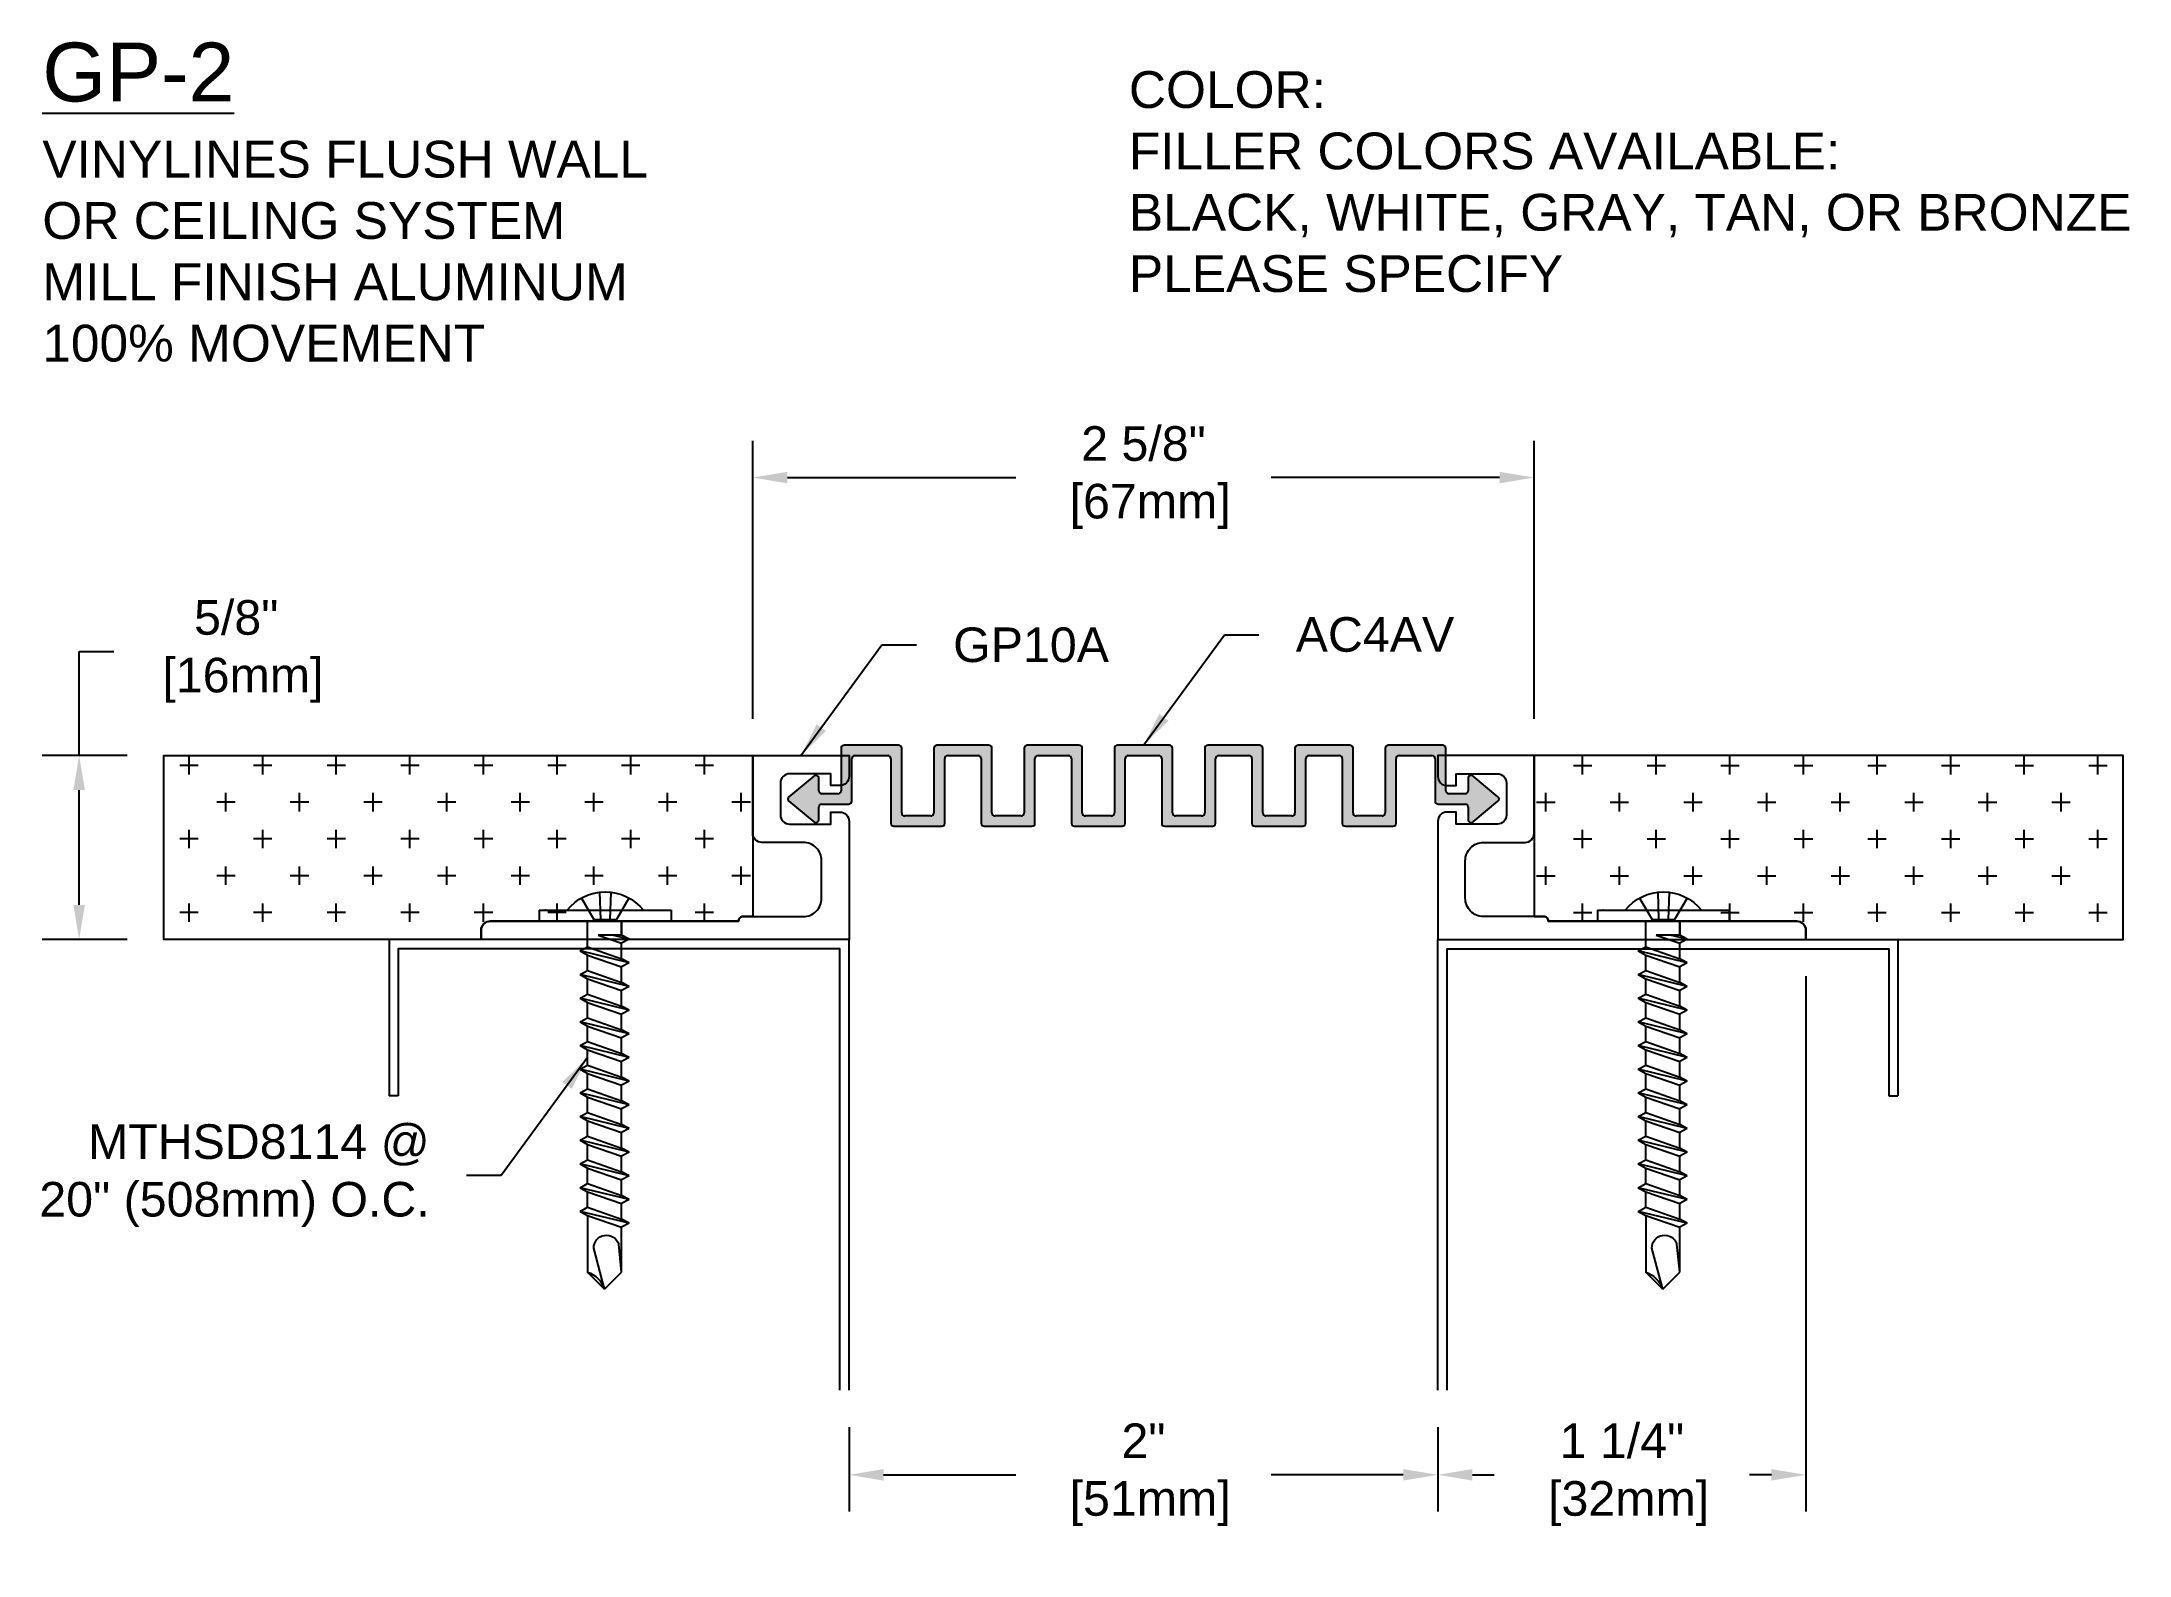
# Model space of a CAD drawing. Header units: inches. Extents: x 2.55 to 9.64, y 3.07 to 8.21.
import ezdxf

# ---------------------------------------------------------------- set-up
doc = ezdxf.new("R2010")
doc.units = ezdxf.units.IN
doc.header["$MEASUREMENT"] = 0
doc.linetypes.add('HIDDEN2', pattern=[0.1875, 0.125, -0.0625])
for name, color, linetype in [('Anchors', 4, 'Continuous'), ('Conditions', 1, 'Continuous'), ('Dimensions', 3, 'Continuous'), ('Fillers', 2, 'Continuous'), ('Metals', 7, 'Continuous'), ('Text', 2, 'Continuous')]:
    doc.layers.add(name, color=color, linetype=linetype)
doc.styles.add('ARIAL', font='arial.ttf')
doc.dimstyles.new('ARIAL', dxfattribs={"dimtxt": 0.1175, "dimasz": 0.1175, "dimexe": 0.125, "dimexo": 0.125, "dimgap": 0.125, "dimtad": 0, "dimtih": 1, "dimtoh": 1, "dimdec": 4, "dimzin": 0, "dimdsep": 46, "dimlunit": 4, "dimtxsty": 'ARIAL', "dimcen": 0.09, "dimadec": 0, "dimazin": 0, "dimtfac": 1, "dimtdec": 4, "dimtofl": 0, "dimtmove": 0, "dimatfit": 3, "dimfxl": 0, "dimfrac": 2, "dimtolj": 1, "dimtzin": 0, "dimarcsym": 0})

# ---------------------------------------------------------------- blocks, each defined once
blk = doc.blocks.new('*D0')
at = {"layer": 'Defpoints', "color": 0}
for p in [(5.2897, 3.6272), (7.2897, 3.6272), (7.2897, 3.3399)]:
    blk.add_point(p, dxfattribs=at)
at = {"layer": 'Dimensions', "color": 0, "lineweight": -2}
for p, q in [((5.2897, 3.5022), (5.2897, 3.2149)), ((7.2897, 3.5022), (7.2897, 3.2149)), ((5.4072, 3.3399), (5.8563, 3.3399)), ((7.1722, 3.3399), (6.723, 3.3399))]:
    blk.add_line(p, q, dxfattribs=at)
at = {"layer": 'Dimensions', "color": 0}
for points in [[(5.4072, 3.3595), (5.4072, 3.3203), (5.2897, 3.3399)], [(7.1722, 3.3595), (7.1722, 3.3203), (7.2897, 3.3399)]]:
    blk.add_solid(points, dxfattribs=at)
at = {"layer": 'Dimensions', "color": 0, "insert": (6.2897, 3.3399), "char_height": 0.1175, "attachment_point": 5, "style": 'ARIAL'}
blk.add_mtext('\\A1;2"\\P [51mm]', dxfattribs=at)
blk = doc.blocks.new('*D1')
at = {"layer": 'Defpoints', "color": 0}
for p in [(2.6747, 5.7835), (2.9627, 5.7835), (2.9627, 5.1585)]:
    blk.add_point(p, dxfattribs=at)
at = {"layer": 'Dimensions', "color": 0, "lineweight": -2}
for p, q in [((2.6747, 5.7835), (2.6747, 6.1371)), ((2.6747, 6.1371), (2.7922, 6.1371)), ((2.8377, 5.7835), (2.5497, 5.7835)), ((2.6747, 5.276), (2.6747, 5.666)), ((2.8377, 5.1585), (2.5497, 5.1585))]:
    blk.add_line(p, q, dxfattribs=at)
at = {"layer": 'Dimensions', "color": 0}
for points in [[(2.6551, 5.666), (2.6943, 5.666), (2.6747, 5.7835)], [(2.6551, 5.276), (2.6943, 5.276), (2.6747, 5.1585)]]:
    blk.add_solid(points, dxfattribs=at)
at = {"layer": 'Dimensions', "color": 0, "insert": (3.2083, 6.1371), "char_height": 0.1175, "attachment_point": 5, "style": 'ARIAL'}
blk.add_mtext('\\A1;5/8"\\P [16mm]', dxfattribs=at)
blk = doc.blocks.new('MTLSTD')
at = {"layer": 'Conditions'}
for points in [[(5.1822, 2.8099), (5.1822, 4.3412), (3.6197, 4.3412), (3.6197, 3.8099)], [(5.1509, 2.8099), (5.1509, 4.3099), (3.6509, 4.3099), (3.6509, 3.8099)], [(3.6509, 3.8099), (3.6197, 3.8099)]]:
    blk.add_lwpolyline(points, dxfattribs=at)
blk = doc.blocks.new('*D3')
at = {"layer": 'Defpoints', "color": 0}
for p in [(7.6167, 6.728), (4.9627, 5.7835), (7.6167, 5.7835)]:
    blk.add_point(p, dxfattribs=at)
at = {"layer": 'Dimensions', "color": 0, "lineweight": -2}
for p, q in [((4.9627, 5.9085), (4.9627, 6.853)), ((7.6167, 5.9085), (7.6167, 6.853)), ((5.0802, 6.728), (5.8563, 6.728)), ((7.4992, 6.728), (6.723, 6.728))]:
    blk.add_line(p, q, dxfattribs=at)
at = {"layer": 'Dimensions', "color": 0}
for points in [[(5.0802, 6.7475), (5.0802, 6.7084), (4.9627, 6.728)], [(7.4992, 6.7475), (7.4992, 6.7084), (7.6167, 6.728)]]:
    blk.add_solid(points, dxfattribs=at)
at = {"layer": 'Dimensions', "color": 0, "insert": (6.2897, 6.728), "char_height": 0.1175, "attachment_point": 5, "style": 'ARIAL'}
blk.add_mtext('\\A1;2 5/8"\\P [67mm]', dxfattribs=at)
blk = doc.blocks.new('gp10')
blk.add_lwpolyline([(-0.1114, 0.4395, -0.414214), (-0.0804, 0.4085), (-0.0804, 0.2995, -0.414214), (-0.1114, 0.2685), (-0.2514, 0.2685), (-0.2514, 0.3095), (-0.2824, 0.3095, 0.414214), (-0.3134, 0.2785), (-0.3134, -0.1235), (0.9366, -0.1235), (0.9366, -0.0925, 0.414214), (0.9056, -0.0615), (0.0616, -0.0615), (0.0616, -0.0605, 0.414214), (0.0466, -0.0455), (-0.1584, -0.0455, -0.414214), (-0.2204, 0.0165), (-0.2204, 0.1445, -0.414214), (-0.1584, 0.2065), (-0.0174, 0.2065, 0.414214), (0.0136, 0.2375), (0.0136, 0.5015), (-0.3134, 0.5015), (-0.3134, 0.4305, 0.414214), (-0.2824, 0.3995), (-0.2514, 0.3995), (-0.2514, 0.4395)], format="xyb", close=True)
blk = doc.blocks.new('*D5')
at = {"layer": 'Defpoints', "color": 0}
for p in [(8.5397, 5.1585), (7.2897, 3.6272), (8.5397, 3.3399)]:
    blk.add_point(p, dxfattribs=at)
at = {"layer": 'Dimensions', "color": 0, "lineweight": -2}
for p, q in [((8.5397, 5.0335), (8.5397, 3.2149)), ((7.2897, 3.5022), (7.2897, 3.2149)), ((7.4072, 3.3399), (7.4813, 3.3399)), ((8.4222, 3.3399), (8.348, 3.3399))]:
    blk.add_line(p, q, dxfattribs=at)
at = {"layer": 'Dimensions', "color": 0}
for points in [[(7.4072, 3.3595), (7.4072, 3.3203), (7.2897, 3.3399)], [(8.4222, 3.3595), (8.4222, 3.3203), (8.5397, 3.3399)]]:
    blk.add_solid(points, dxfattribs=at)
at = {"layer": 'Dimensions', "color": 0, "insert": (7.9147, 3.3399), "char_height": 0.1175, "attachment_point": 5, "style": 'ARIAL'}
blk.add_mtext('\\A1;1 1/4"\\P [32mm]', dxfattribs=at)
blk = doc.blocks.new('AC4AV')
blk.add_hatch(color=256).paths.add_polyline_path([(-0.198, 0.23, -0.414214), (-0.188, 0.24), (-0.104, 0.24, -0.414214), (-0.094, 0.23), (-0.094, 0.01, 0.414214), (-0.084, 0), (0.084, 0, 0.414214), (0.094, 0.01), (0.094, 0.23, -0.414214), (0.104, 0.24), (0.188, 0.24, -0.414214), (0.198, 0.23), (0.198, 0.01, 0.414214), (0.208, 0), (0.376, 0, 0.414214), (0.386, 0.01), (0.386, 0.23, -0.414214), (0.396, 0.24), (0.48, 0.24, -0.414214), (0.49, 0.23), (0.49, 0.01, 0.414214), (0.5, 0), (0.668, 0, 0.414214), (0.678, 0.01), (0.678, 0.23, -0.414214), (0.688, 0.24), (0.772, 0.24, -0.414214), (0.782, 0.23), (0.782, 0.01, 0.414214), (0.792, 0), (0.9682, 0, 0.414214), (0.9782, 0.01), (0.9782, 0.155, -0.414214), (0.9882, 0.165), (1.0402, 0.165, -0.414214), (1.0502, 0.155), (1.0502, 0.1121, 0.645559), (1.0668, 0.1046), (1.1467, 0.175, 0.451743), (1.1467, 0.19), (1.0668, 0.2604, 0.645559), (1.0502, 0.2529), (1.0502, 0.21, -0.414214), (1.0402, 0.2), (0.9532, 0.2, 0.414214), (0.9432, 0.19), (0.9432, 0.045, -0.414214), (0.9332, 0.035), (0.827, 0.035, -0.414214), (0.817, 0.045), (0.817, 0.265, 0.414214), (0.807, 0.275), (0.653, 0.275, 0.414214), (0.643, 0.265), (0.643, 0.045, -0.414214), (0.633, 0.035), (0.535, 0.035, -0.414214), (0.525, 0.045), (0.525, 0.265, 0.414214), (0.515, 0.275), (0.361, 0.275, 0.414214), (0.351, 0.265), (0.351, 0.045, -0.414214), (0.341, 0.035), (0.243, 0.035, -0.414214), (0.233, 0.045), (0.233, 0.265, 0.414214), (0.223, 0.275), (0.069, 0.275, 0.414214), (0.059, 0.265), (0.059, 0.045, -0.414214), (0.049, 0.035), (-0.049, 0.035, -0.414214), (-0.059, 0.045), (-0.059, 0.265, 0.414214), (-0.069, 0.275), (-0.223, 0.275, 0.414214), (-0.233, 0.265), (-0.233, 0.045, -0.414214), (-0.243, 0.035), (-0.341, 0.035, -0.414214), (-0.351, 0.045), (-0.351, 0.265, 0.414214), (-0.361, 0.275), (-0.515, 0.275, 0.414214), (-0.525, 0.265), (-0.525, 0.045, -0.414214), (-0.535, 0.035), (-0.633, 0.035, -0.414214), (-0.643, 0.045), (-0.643, 0.265, 0.414214), (-0.653, 0.275), (-0.807, 0.275, 0.414214), (-0.817, 0.265), (-0.817, 0.045, -0.414214), (-0.827, 0.035), (-0.9332, 0.035, -0.414214), (-0.9432, 0.045), (-0.9432, 0.19, 0.414214), (-0.9532, 0.2), (-1.0402, 0.2, -0.414214), (-1.0502, 0.21), (-1.0502, 0.2529, 0.645559), (-1.0668, 0.2604), (-1.1467, 0.19, 0.451743), (-1.1467, 0.175), (-1.0668, 0.1046, 0.645559), (-1.0502, 0.1121), (-1.0502, 0.155, -0.414214), (-1.0402, 0.165), (-0.9882, 0.165, -0.414214), (-0.9782, 0.155), (-0.9782, 0.01, 0.414214), (-0.9682, 0), (-0.792, 0, 0.414214), (-0.782, 0.01), (-0.782, 0.23, -0.414214), (-0.772, 0.24), (-0.688, 0.24, -0.414214), (-0.678, 0.23), (-0.678, 0.01, 0.414214), (-0.668, 0), (-0.5, 0, 0.414214), (-0.49, 0.01), (-0.49, 0.23, -0.414214), (-0.48, 0.24), (-0.396, 0.24, -0.414214), (-0.386, 0.23), (-0.386, 0.01, 0.414214), (-0.376, 0), (-0.208, 0, 0.414214), (-0.198, 0.01)])
blk.add_lwpolyline([(-0.059, 0.265, 0.414214), (-0.069, 0.275), (-0.223, 0.275, 0.414214), (-0.233, 0.265), (-0.233, 0.045, -0.414214), (-0.243, 0.035), (-0.341, 0.035, -0.414214), (-0.351, 0.045), (-0.351, 0.265, 0.414214), (-0.361, 0.275), (-0.515, 0.275, 0.414214), (-0.525, 0.265), (-0.525, 0.045, -0.414214), (-0.535, 0.035), (-0.633, 0.035, -0.414214), (-0.643, 0.045), (-0.643, 0.265, 0.414214), (-0.653, 0.275), (-0.807, 0.275, 0.414214), (-0.817, 0.265), (-0.817, 0.045, -0.414214), (-0.827, 0.035), (-0.9332, 0.035, -0.414214), (-0.9432, 0.045), (-0.9432, 0.19, 0.414214), (-0.9532, 0.2), (-1.0402, 0.2, -0.414214), (-1.0502, 0.21), (-1.0502, 0.2529, 0.645559), (-1.0668, 0.2604), (-1.1467, 0.19, 0.451743), (-1.1467, 0.175), (-1.0668, 0.1046, 0.645559), (-1.0502, 0.1121), (-1.0502, 0.155, -0.414214), (-1.0402, 0.165), (-0.9882, 0.165, -0.414214), (-0.9782, 0.155), (-0.9782, 0.01, 0.414214), (-0.9682, 0), (-0.792, 0, 0.414214), (-0.782, 0.01), (-0.782, 0.23, -0.414214), (-0.772, 0.24), (-0.688, 0.24, -0.414214), (-0.678, 0.23), (-0.678, 0.01, 0.414214), (-0.668, 0), (-0.5, 0, 0.414214), (-0.49, 0.01), (-0.49, 0.23, -0.414214), (-0.48, 0.24), (-0.396, 0.24, -0.414214), (-0.386, 0.23), (-0.386, 0.01, 0.414214), (-0.376, 0), (-0.208, 0, 0.414214), (-0.198, 0.01), (-0.198, 0.23, -0.414214), (-0.188, 0.24), (-0.104, 0.24, -0.414214), (-0.094, 0.23), (-0.094, 0.01, 0.414214), (-0.084, 0), (0.084, 0, 0.414214), (0.094, 0.01), (0.094, 0.23, -0.414214), (0.104, 0.24), (0.188, 0.24, -0.414214), (0.198, 0.23), (0.198, 0.01, 0.414214), (0.208, 0), (0.376, 0, 0.414214), (0.386, 0.01), (0.386, 0.23, -0.414214), (0.396, 0.24), (0.48, 0.24, -0.414214), (0.49, 0.23), (0.49, 0.01, 0.414214), (0.5, 0), (0.668, 0, 0.414214), (0.678, 0.01), (0.678, 0.23, -0.414214), (0.688, 0.24), (0.772, 0.24, -0.414214), (0.782, 0.23), (0.782, 0.01, 0.414214), (0.792, 0), (0.9682, 0, 0.414214), (0.9782, 0.01), (0.9782, 0.155, -0.414214), (0.9882, 0.165), (1.0402, 0.165, -0.414214), (1.0502, 0.155), (1.0502, 0.1121, 0.645559), (1.0668, 0.1046), (1.1467, 0.175, 0.451743), (1.1467, 0.19), (1.0668, 0.2604, 0.645559), (1.0502, 0.2529), (1.0502, 0.21, -0.414214), (1.0402, 0.2), (0.9532, 0.2, 0.414214), (0.9432, 0.19), (0.9432, 0.045, -0.414214), (0.9332, 0.035), (0.827, 0.035, -0.414214), (0.817, 0.045), (0.817, 0.265, 0.414214), (0.807, 0.275), (0.653, 0.275, 0.414214), (0.643, 0.265), (0.643, 0.045, -0.414214), (0.633, 0.035), (0.535, 0.035, -0.414214), (0.525, 0.045), (0.525, 0.265, 0.414214), (0.515, 0.275), (0.361, 0.275, 0.414214), (0.351, 0.265), (0.351, 0.045, -0.414214), (0.341, 0.035), (0.243, 0.035, -0.414214), (0.233, 0.045), (0.233, 0.265, 0.414214), (0.223, 0.275), (0.069, 0.275, 0.414214), (0.059, 0.265), (0.059, 0.045, -0.414214), (0.049, 0.035), (-0.049, 0.035, -0.414214), (-0.059, 0.045)], format="xyb", close=True)
blk = doc.blocks.new('MTHSD8114')
at = {"linetype": 'HIDDEN2'}
for p, q in [((-0.0807, 0.079), (-0.0382, 0.006)), ((-0.0192, 0.0989), (-0.0159, 0.006)), ((0.0192, 0.0989), (0.0159, 0.006)), ((0.0807, 0.079), (0.0382, 0.006)), ((0.0382, 0.006), (-0.0382, 0.006))]:
    blk.add_line(p, q, dxfattribs=at)
for p, q in [((0.224, 0.0375), (-0.224, 0.0375)), ((-0.224, 0.0375), (-0.224, 0)), ((-0.224, 0), (0.224, 0)), ((-0.0559, 0), (0.0559, 0)), ((0.0599, -0.0869), (0.0599, 0)), ((0.224, 0.0375), (0.224, 0)), ((-0.081, -0.0606), (-0.0236, -0.0467)), ((-0.081, -0.0606), (-0.0559, -0.0467)), ((-0.081, -0.0606), (-0.0559, -0.0745)), ((-0.0559, -0.0467), (-0.0559, 0)), ((-0.0559, 0), (-0.0559, -0.0467)), ((0.0241, -0.0467), (-0.0559, -0.0745)), ((-0.0559, -0.0467), (0.0241, -0.0467)), ((-0.081, -0.141), (0.085, -0.1008)), ((-0.081, -0.141), (-0.0559, -0.1271)), ((-0.081, -0.141), (-0.0559, -0.1549)), ((-0.0559, -0.1271), (-0.0559, -0.0745)), ((0.0599, -0.0869), (-0.0559, -0.1271)), ((0.0599, -0.1147), (-0.0559, -0.1549)), ((0.085, -0.1008), (0.0599, -0.0869)), ((0.085, -0.1008), (0.0599, -0.1147)), ((0.0599, -0.1673), (0.0599, -0.1147)), ((-0.081, -0.2214), (0.085, -0.1812)), ((-0.081, -0.2214), (-0.0559, -0.2075)), ((-0.0559, -0.2075), (-0.0559, -0.1549)), ((0.0599, -0.1673), (-0.0559, -0.2075)), ((0.0599, -0.1951), (-0.0559, -0.2353)), ((0.085, -0.1812), (0.0599, -0.1673)), ((0.085, -0.1812), (0.0599, -0.1951)), ((0.0599, -0.2477), (0.0599, -0.1951)), ((-0.081, -0.2214), (-0.0559, -0.2353)), ((-0.081, -0.3019), (0.085, -0.2616)), ((-0.0559, -0.288), (-0.0559, -0.2353)), ((0.0599, -0.2477), (-0.0559, -0.288)), ((0.0599, -0.2755), (-0.0559, -0.3157)), ((0.085, -0.2616), (0.0599, -0.2477)), ((0.085, -0.2616), (0.0599, -0.2755)), ((0.0599, -0.3282), (0.0599, -0.2755)), ((-0.081, -0.3019), (-0.0559, -0.288)), ((-0.081, -0.3019), (-0.0559, -0.3157)), ((-0.081, -0.3823), (0.085, -0.3421)), ((-0.0559, -0.3684), (-0.0559, -0.3157)), ((0.0599, -0.3282), (-0.0559, -0.3684)), ((0.085, -0.3421), (0.0599, -0.3282)), ((0.085, -0.3421), (0.0599, -0.356)), ((-0.081, -0.3823), (-0.0559, -0.3684)), ((-0.081, -0.3823), (-0.0559, -0.3962)), ((-0.081, -0.4627), (0.085, -0.4225)), ((0.0599, -0.356), (-0.0559, -0.3962)), ((-0.0559, -0.4488), (-0.0559, -0.3962)), ((0.0599, -0.4086), (-0.0559, -0.4488)), ((0.0599, -0.4086), (0.0599, -0.356)), ((0.085, -0.4225), (0.0599, -0.4086)), ((0.085, -0.4225), (0.0599, -0.4364)), ((-0.081, -0.4627), (-0.0559, -0.4488)), ((-0.081, -0.4627), (-0.0559, -0.4766)), ((0.0599, -0.4364), (-0.0559, -0.4766)), ((-0.0559, -0.5292), (-0.0559, -0.4766)), ((0.0599, -0.489), (-0.0559, -0.5292)), ((0.0599, -0.489), (0.0599, -0.4364)), ((0.085, -0.5029), (0.0599, -0.489)), ((-0.081, -0.5431), (0.085, -0.5029)), ((-0.081, -0.5431), (-0.0559, -0.5292)), ((-0.081, -0.5431), (-0.0559, -0.557)), ((0.0599, -0.5168), (-0.0559, -0.557)), ((-0.0559, -0.6097), (-0.0559, -0.557)), ((0.085, -0.5029), (0.0599, -0.5168)), ((0.0599, -0.5695), (0.0599, -0.5168)), ((-0.081, -0.6236), (0.085, -0.5833)), ((-0.081, -0.6236), (-0.0559, -0.6097)), ((-0.081, -0.6236), (-0.0559, -0.6374)), ((0.0599, -0.5695), (-0.0559, -0.6097)), ((0.0599, -0.5972), (-0.0559, -0.6374)), ((-0.0559, -0.6901), (-0.0559, -0.6374)), ((0.085, -0.5833), (0.0599, -0.5695)), ((0.085, -0.5833), (0.0599, -0.5972)), ((0.0599, -0.6499), (0.0599, -0.5972)), ((-0.081, -0.704), (0.085, -0.6638)), ((-0.081, -0.704), (-0.0559, -0.6901)), ((-0.081, -0.704), (-0.0559, -0.7179)), ((0.0599, -0.6499), (-0.0559, -0.6901)), ((0.0599, -0.6777), (-0.0559, -0.7179)), ((0.085, -0.6638), (0.0599, -0.6499)), ((0.085, -0.6638), (0.0599, -0.6777)), ((0.0599, -0.7303), (0.0599, -0.6777)), ((-0.081, -0.7844), (0.085, -0.7442)), ((-0.081, -0.7844), (-0.0559, -0.7705)), ((-0.0559, -0.7705), (-0.0559, -0.7179)), ((0.0599, -0.7303), (-0.0559, -0.7705)), ((0.0599, -0.7581), (-0.0559, -0.7983)), ((0.085, -0.7442), (0.0599, -0.7303)), ((0.085, -0.7442), (0.0599, -0.7581)), ((0.0599, -0.8107), (0.0599, -0.7581)), ((-0.081, -0.7844), (-0.0559, -0.7983)), ((-0.081, -0.8648), (0.085, -0.8246)), ((-0.0559, -0.8509), (-0.0559, -0.7983)), ((0.0599, -0.8107), (-0.0559, -0.8509)), ((0.0599, -0.8385), (-0.0559, -0.8787)), ((0.085, -0.8246), (0.0599, -0.8107)), ((0.085, -0.8246), (0.0599, -0.8385)), ((0.0599, -0.8912), (0.0599, -0.8385)), ((-0.081, -0.8648), (-0.0559, -0.8509)), ((-0.081, -0.8648), (-0.0559, -0.8787)), ((-0.081, -0.9453), (0.085, -0.9051)), ((-0.0559, -0.9314), (-0.0559, -0.8787)), ((0.0599, -0.8912), (-0.0559, -0.9314)), ((0.0599, -0.9189), (-0.0559, -0.9592)), ((0.085, -0.9051), (0.0599, -0.8912)), ((0.085, -0.9051), (0.0599, -0.9189)), ((0.0599, -0.9716), (0.0599, -0.9189)), ((-0.081, -0.9453), (-0.0559, -0.9314)), ((-0.081, -0.9453), (-0.0559, -0.9592)), ((-0.081, -1.0257), (0.085, -0.9855)), ((-0.0559, -1.0118), (-0.0559, -0.9592)), ((0.0599, -0.9716), (-0.0559, -1.0118)), ((0.085, -0.9855), (0.0599, -0.9716)), ((0.085, -0.9855), (0.0599, -0.9994)), ((-0.081, -1.0257), (-0.0559, -1.0118)), ((-0.081, -1.0257), (-0.0559, -1.0396)), ((0.0599, -0.9994), (-0.0559, -1.0396)), ((-0.0559, -1.1921), (-0.0559, -1.0396)), ((0.0599, -0.9994), (0.0599, -1.1921)), ((-0.0559, -1.1921), (-0.0459, -1.097)), ((0.002, -1.25), (0.0388, -1.1111)), ((0.002, -1.25), (-0.0559, -1.1921)), ((0.002, -1.25), (0.0599, -1.1921))]:
    blk.add_line(p, q)
for centre, radius, start, end in [((0, -0.0658), 0.1658, 38.53745, 141.46255), ((-0.0045, -1.1098), 0.0433, 358.31503, 162.80454), ((0.0894, -1.2794), 0.0922, 108.6241, 161.3759)]:
    blk.add_arc(centre, radius, start, end)
blk.add_point((0.204, 0.0375))

msp = doc.modelspace()

# ---------------------------------------------------------------- hatches: boundary and pattern name
at = {"layer": 'Conditions'}
h = msp.add_hatch(dxfattribs=at)
h.set_pattern_fill('CROSS', color=256, scale=0.5, style=0)
h.set_pattern_definition([(180, (12.07932, 0), (-0.125, 0.125), [0.0625, -0.1875]), (90, (12.04807, -0.03125), (0.125, 0.125), [0.0625, -0.1875])])
h.paths.add_polyline_path([(4.03966, 5.15849), (4.03966, 5.18949, -0.4142136), (4.07066, 5.22049), (4.34159, 5.22049), (4.34159, 5.28379), (4.52909, 5.28379), (4.71659, 5.28379), (4.71659, 5.22049), (4.91466, 5.22049), (4.91466, 5.22149, -0.4142136), (4.92966, 5.23649), (4.96266, 5.23649), (4.96266, 5.78349), (2.96266, 5.78349), (2.96266, 5.15849)])
h = msp.add_hatch(dxfattribs=at)
h.set_pattern_fill('CROSS', color=256, scale=0.5, style=0)
h.set_pattern_definition([(0, (0.5, 0), (0.125, 0.125), [0.0625, -0.1875]), (90, (0.53125, -0.03125), (-0.125, 0.125), [0.0625, -0.1875])])
h.paths.add_polyline_path([(9.61666, 5.15849), (9.61666, 5.78349), (7.61666, 5.78349), (7.61666, 5.23649), (7.64966, 5.23649, -0.4142136), (7.66466, 5.22149), (7.66466, 5.22049), (7.86273, 5.22049), (7.86273, 5.28379), (8.05023, 5.28379), (8.23773, 5.28379), (8.23773, 5.22049), (8.50866, 5.22049, -0.4142136), (8.53966, 5.18949), (8.53966, 5.15849)])

# ---------------------------------------------------------------- linework, layer by layer
for points in [[(4.07066, 5.22049, 0.4142136), (4.03966, 5.18949), (4.03966, 5.15849), (2.96266, 5.15849), (2.96266, 5.78349), (4.96266, 5.78349), (4.96266, 5.23649), (4.92966, 5.23649, 0.4142136), (4.91466, 5.22149), (4.91466, 5.22049)], [(8.50866, 5.22049, -0.4142136), (8.53966, 5.18949), (8.53966, 5.15849), (9.61666, 5.15849), (9.61666, 5.78349), (7.61666, 5.78349), (7.61666, 5.23649), (7.64966, 5.23649, -0.4142136), (7.66466, 5.22149), (7.66466, 5.22049)]]:
    msp.add_lwpolyline(points, format="xyb", close=True, dxfattribs=at)

# ---------------------------------------------------------------- block references
at = {"layer": 'Anchors', "xscale": -1}
for p in [(4.46141, 5.22049), (8.05541, 5.22049)]:
    msp.add_blockref('MTHSD8114', p, dxfattribs=at)
at = {"layer": 'Conditions'}
msp.add_blockref('MTLSTD', (0.10747, 0.81731), dxfattribs=at)
at = {"layer": 'Conditions', "xscale": -1}
msp.add_blockref('MTLSTD', (12.47185, 0.81731), dxfattribs=at)
at = {"layer": 'Fillers', "xscale": 1.05, "rotation": 180}
msp.add_blockref('AC4AV', (6.28966, 5.81849), dxfattribs=at)
at = {"layer": 'Metals', "xscale": -1}
msp.add_blockref('gp10', (4.97625, 5.282), dxfattribs=at)
at = {"layer": 'Metals'}
msp.add_blockref('gp10', (7.60307, 5.282), dxfattribs=at)

# ---------------------------------------------------------------- texts
at = {"layer": 'Text', "attachment_point": 1, "style": 'ARIAL'}
for s, insert, char_height, width in [('{\\LGP-2\\P\\H0.625x;\\lVINYLINES FLUSH WALL\\POR CEILING SYSTEM\\PMILL FINISH ALUMINUM\\P100% MOVEMENT}', (2.5497, 8.20564), 0.2, 5.1875), ('COLOR:{\\L                         \\~\\P}FILLER COLORS AVAILABLE:\\PBLACK, WHITE, GRAY, TAN, OR BRONZE\\PPLEASE SPECIFY', (6.24014, 8.10858), 0.125, 3.4892159)]:
    msp.add_mtext(s, dxfattribs=dict(at, insert=insert, char_height=char_height, width=width))
at = {"layer": 'Text', "char_height": 0.1175, "style": 'ARIAL'}
for s, insert, attachment_point in [('AC4AV', (6.80683, 6.19413), 4), ('GP10A', (5.64333, 6.15913), 4), ('MTHSD8114 @\\P20" (508mm) O.C.', (3.86548, 4.35638), 6)]:
    msp.add_mtext(s, dxfattribs=dict(at, insert=insert, attachment_point=attachment_point))

# ---------------------------------------------------------------- dimensions: what is measured, and where the dimension line sits
at = {"layer": 'Dimensions'}
for base, p1, p2, picture, middle in [((7.61666, 6.72797), (4.96266, 5.78349), (7.61666, 5.78349), '*D3', (6.28966, 6.72797)), ((8.53966, 3.33993), (7.28966, 3.62724), (8.53966, 5.15849), '*D5', (7.91466, 3.33993)), ((7.28966, 3.33993), (5.28966, 3.62724), (7.28966, 3.62724), '*D0', (6.28966, 3.33993))]:
    dim = msp.add_linear_dim(base=base, p1=p1, p2=p2, dimstyle='ARIAL', override={"dimpost": '\\X'}, dxfattribs=at)
    dim.commit()
    dim.dimension.update_dxf_attribs({"geometry": picture, "text_midpoint": middle, "dimtype": 160})
dim = msp.add_linear_dim(base=(2.6747, 5.78349), p1=(2.96266, 5.15849), p2=(2.96266, 5.78349), angle=90, dimstyle='ARIAL', override={"dimpost": '\\X'}, dxfattribs=at)
dim.commit()
dim.dimension.update_dxf_attribs({"geometry": '*D1', "text_midpoint": (3.20831, 6.13709), "dimtype": 160})

# ---------------------------------------------------------------- leaders
at = {"layer": 'Text', "annotation_type": 0, "has_hookline": 1}
for points, hookline_direction, text_width in [([(6.28966, 5.81849), (6.56433, 6.19413), (6.68183, 6.19413)], 0, 0.53701), ([(5.12616, 5.78349), (5.40083, 6.15913), (5.51833, 6.15913)], 0, 0.52073), ([(4.40148, 4.75778), (4.10798, 4.35638), (3.99048, 4.35638)], 1, 1.30709)]:
    msp.add_leader(points, dimstyle='ARIAL', override={"dimgap": 0.125, "dimtad": 0}, dxfattribs=dict(at, hookline_direction=hookline_direction, text_width=text_width))

doc.saveas('drawing.dxf')
